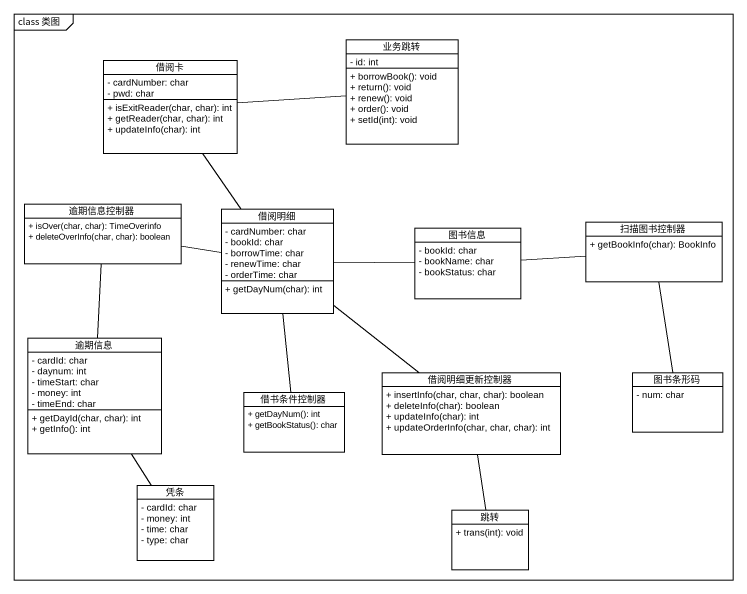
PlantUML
@startuml
mainframe class 类图
hide circle
hide empty members
skinparam classAttributeIconSize 0
class 业务跳转 {
  - id: int
  + borrowBook(): void
  + return(): void
  + renew(): void
  + order(): void
  + setId(int): void
}
class 借阅卡 {
  - cardNumber: char
  - pwd: char
  + isExitReader(char, char): int
  + getReader(char, char): int
  + updateInfo(char): int
}
class 逾期信息控制器 {
  + isOver(char, char): TimeOverinfo
  + deleteOverInfo(char, char): boolean
}
class 借阅明细 {
  - cardNumber: char
  - bookId: char
  - borrowTime: char
  - renewTime: char
  - orderTime: char
  + getDayNum(char): int
}
class 图书信息 {
  - bookId: char
  - bookName: char
  - bookStatus: char
}
class 扫描图书控制器 {
  + getBookInfo(char): BookInfo
}
class 逾期信息 {
  - cardId: char
  - daynum: int
  - timeStart: char
  - money: int
  - timeEnd: char
  + getDayId(char, char): int
  + getInfo(): int
}
class 借书条件控制器 {
  + getDayNum(): int
  + getBookStatus(): char
}
class 借阅明细更新控制器 {
  + insertInfo(char, char, char): boolean
  + deleteInfo(char): boolean
  + updateInfo(char): int
  + updateOrderInfo(char, char, char): int
}
class 图书条形码 {
  - num: char
}
class 凭条 {
  - cardId: char
  - money: int
  - time: char
  - type: char
}
class 跳转 {
  + trans(int): void
}
借阅卡 -right- 业务跳转
借阅卡 -- 借阅明细
逾期信息控制器 -right- 借阅明细
逾期信息控制器 -- 逾期信息
借阅明细 -- 借阅明细更新控制器
图书信息 -left- 借阅明细
扫描图书控制器 -left- 图书信息
扫描图书控制器 -- 图书条形码
逾期信息 -- 凭条
借书条件控制器 -up- 借阅明细
借阅明细更新控制器 -- 跳转
@enduml
